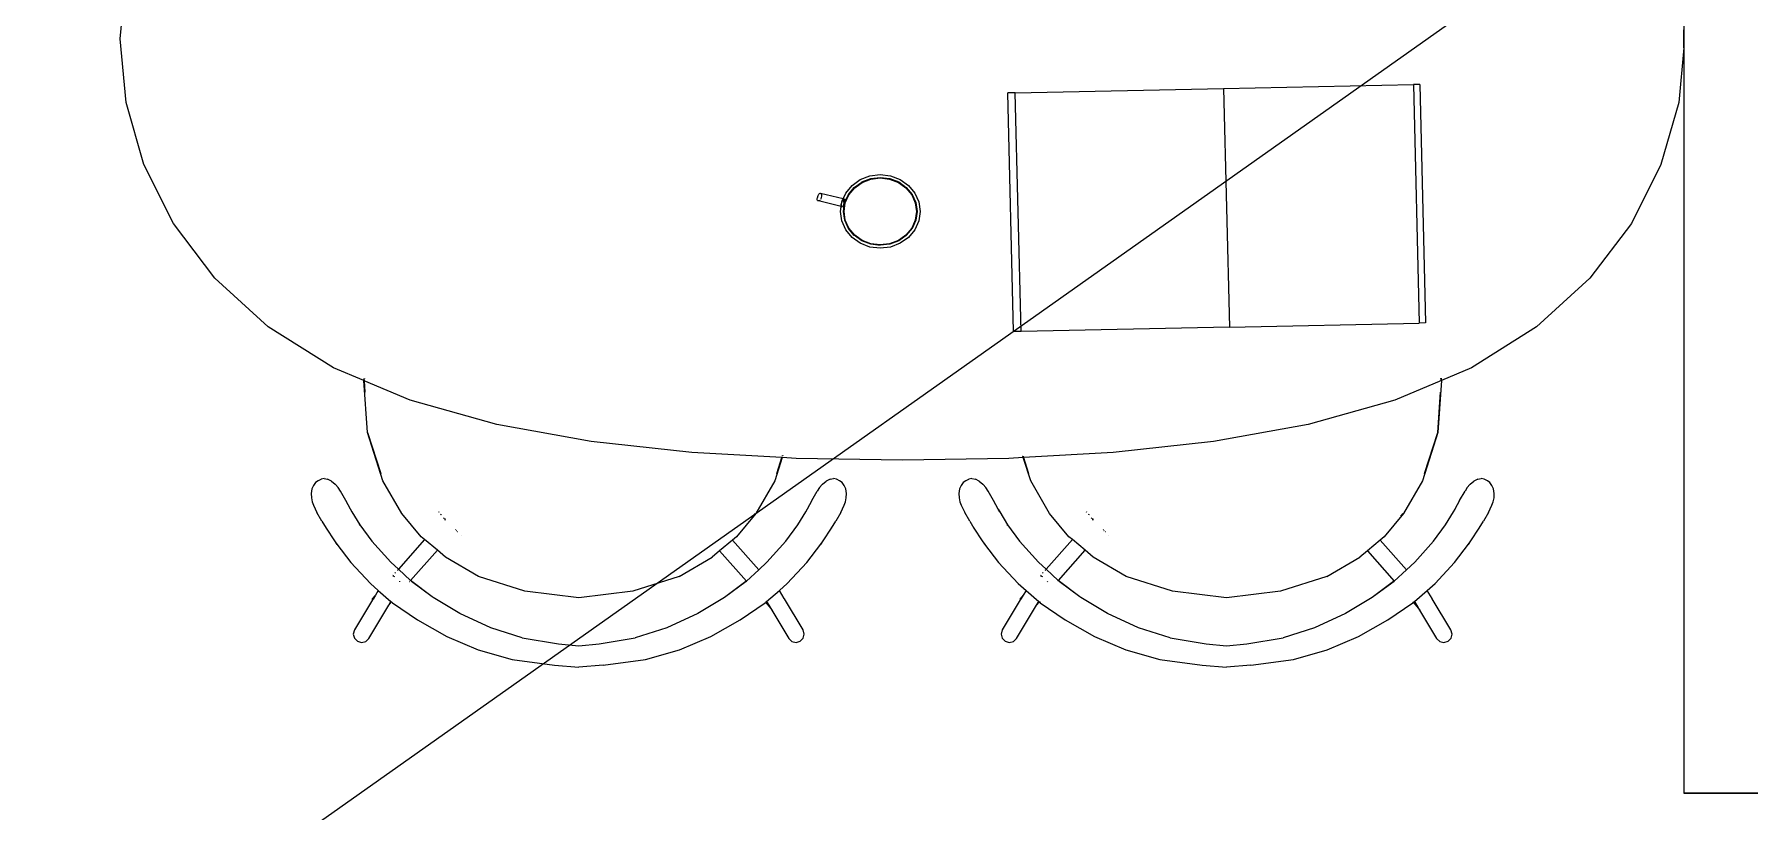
# Model space of a CAD drawing. Header units: millimetres. Extents: x -41292 to 298682, y -22072 to 33155.
# Drawn here: x 32080 to 33915, y -6839 to -6007 of the extents above; entities that cross this region are included whole.
import ezdxf

# ---------------------------------------------------------------- set-up
doc = ezdxf.new("R2010")
doc.units = ezdxf.units.MM
doc.layers.add('벽1', color=2, linetype='Continuous')

# ---------------------------------------------------------------- blocks, each defined once
blk = doc.blocks.new('rmfnasesx')
for p, q in [((59635.1, 9500.2), (59641.4, 9568.4)), ((61307.9, 9490.6), (61307.9, 9509.9)), ((59641.4, 9432.1), (59635.1, 9500.2)), ((61307.9, 9490.6), (61302.5, 9432.1)), ((61307.9, 9490.6), (61307.9, 8693)), ((60592.7, 9442.5), (60584.7, 9442.3)), ((60590.9, 9186.9), (60584.7, 9442.3)), ((60592.7, 9442.5), (60815.6, 9447.1)), ((60598.9, 9187.1), (60592.7, 9442.5)), ((60815.6, 9447.1), (61018.6, 9451.3)), ((60815.6, 9447.1), (60821.8, 9191.7)), ((61025.4, 9451.5), (61018.6, 9451.3)), ((61018.6, 9451.3), (61024.8, 9195.9)), ((61025.4, 9451.5), (61031.6, 9196.1)), ((59660.4, 9365.6), (59641.4, 9432.1)), ((61302.5, 9432.1), (61283.5, 9365.6)), ((59692.1, 9302.4), (59660.4, 9365.6)), ((61283.5, 9365.6), (61251.8, 9302.4)), ((60411.3, 9335.2), (60418.1, 9343.4)), ((60418.1, 9343.4), (60426.9, 9349.6)), ((60420.5, 9341.2), (60428.7, 9346.9)), ((60420.9, 9340.8), (60428.9, 9346.5)), ((60426.9, 9349.6), (60437.2, 9353.6)), ((60428.6, 9347), (60438.1, 9350.6)), ((60428.7, 9346.9), (60438.1, 9350.5)), ((60428.9, 9346.5), (60438.2, 9350.1)), ((60437.2, 9353.6), (60448.3, 9354.9)), ((60438.1, 9350.6), (60448.3, 9351.9)), ((60438.1, 9350.5), (60448.3, 9351.8)), ((60438.2, 9350.1), (60448.3, 9351.3)), ((60448.3, 9354.9), (60459.3, 9353.6)), ((60448.3, 9351.9), (60458.5, 9350.6)), ((60448.3, 9351.8), (60458.4, 9350.5)), ((60448.3, 9351.3), (60458.3, 9350.1)), ((60458.3, 9350.1), (60467.7, 9346.5)), ((60458.5, 9350.6), (60468, 9347)), ((60459.3, 9353.6), (60469.6, 9349.6)), ((60467.7, 9346.5), (60475.7, 9340.8)), ((60467.9, 9346.9), (60476, 9341.2)), ((60468, 9347), (60476.1, 9341.2)), ((60469.6, 9349.6), (60478.5, 9343.4)), ((60478.5, 9343.4), (60485.2, 9335.2)), ((60380.8, 9329.2), (60381, 9329.9)), ((60380.8, 9328.5), (60380.8, 9329.2)), ((60380.9, 9327.8), (60380.8, 9328.5)), ((60381.2, 9327.3), (60380.9, 9327.8)), ((60381, 9329.9), (60381.8, 9332.6)), ((60381.5, 9326.9), (60381.2, 9327.3)), ((60382, 9326.7), (60381.5, 9326.9)), ((60381.8, 9332.6), (60382, 9333.3)), ((60382, 9333.3), (60382.4, 9333.9)), ((60382.1, 9326.7), (60382, 9326.7)), ((60382.5, 9326.7), (60382.1, 9326.7)), ((60406.3, 9320.7), (60382.1, 9326.7)), ((60382.4, 9333.9), (60382.8, 9334.4)), ((60383, 9326.9), (60382.5, 9326.7)), ((60382.8, 9334.4), (60383.3, 9334.7)), ((60383.5, 9327.2), (60383, 9326.9)), ((60383.3, 9334.7), (60383.8, 9334.9)), ((60383.9, 9327.7), (60383.5, 9327.2)), ((60383.8, 9334.9), (60384.3, 9334.9)), ((60384.4, 9334.8), (60384.3, 9334.9)), ((60384.5, 9329), (60384.3, 9328.3)), ((60384.4, 9334.8), (60384.8, 9334.6)), ((60408.5, 9328.9), (60384.4, 9334.8)), ((60385.3, 9331.7), (60384.5, 9329)), ((60384.8, 9334.6), (60385.1, 9334.3)), ((60385.1, 9334.3), (60385.4, 9333.7)), ((60385.5, 9332.4), (60385.3, 9331.7)), ((60385.4, 9333.7), (60385.5, 9333.1)), ((60385.5, 9333.1), (60385.5, 9332.4)), ((60406.3, 9323.6), (60406.1, 9322.9)), ((60407.1, 9326.3), (60406.3, 9323.6)), ((60406.4, 9323.6), (60406.3, 9322.9)), ((60407.1, 9325.7), (60406.4, 9323.6)), ((60406.5, 9321.4), (60407.1, 9325.7)), ((60407.1, 9325.7), (60408, 9327.7)), ((60407.3, 9327), (60407.1, 9326.3)), ((60407.2, 9326.3), (60407.1, 9325.7)), ((60407.5, 9327), (60407.2, 9326.3)), ((60407.7, 9327.6), (60407.3, 9327)), ((60407.9, 9327.6), (60407.5, 9327)), ((60408.2, 9328.1), (60407.7, 9327.6)), ((60408, 9327.7), (60407.9, 9327.6)), ((60408.3, 9328.1), (60408, 9327.7)), ((60408, 9327.7), (60408.2, 9328.1)), ((60408.3, 9328.4), (60408.5, 9328.9)), ((60408.7, 9328.4), (60408.3, 9328.2)), ((60408.8, 9328.4), (60408.4, 9328.1)), ((60408.5, 9328.9), (60411.3, 9335.2)), ((60409.7, 9328.6), (60408.5, 9328.9)), ((60409.2, 9328.6), (60408.7, 9328.4)), ((60408.7, 9325.3), (60408.9, 9325.9)), ((60409.3, 9328.6), (60408.8, 9328.4)), ((60408.9, 9325.9), (60409.1, 9326.6)), ((60409.7, 9325.4), (60409, 9322.9)), ((60409, 9315.5), (60410.4, 9324.9)), ((60409.1, 9326.6), (60409.3, 9327.2)), ((60409.3, 9328.6), (60409.2, 9328.6)), ((60409.4, 9327.2), (60409.2, 9326.5)), ((60409.6, 9326.5), (60409.2, 9326.5)), ((60409.7, 9328.6), (60409.3, 9328.6)), ((60409.3, 9327.2), (60409.6, 9327.8)), ((60409.3, 9322.8), (60410.1, 9325.6)), ((60409.6, 9327.7), (60409.4, 9327.2)), ((60409.6, 9326.5), (60409.4, 9325.9)), ((60409.5, 9319.9), (60410.3, 9324.9)), ((60409.5, 9315.5), (60410.8, 9324.8)), ((60409.8, 9328.2), (60409.6, 9327.7)), ((60409.7, 9328.6), (60410, 9328.5)), ((60410, 9328.1), (60409.8, 9328.2)), ((60410, 9328.5), (60410, 9328.5)), ((60410, 9328.5), (60410, 9328.4)), ((60410.5, 9328.4), (60410, 9328.5)), ((60410, 9328.5), (60410.1, 9328.4)), ((60410.1, 9328.4), (60410, 9328.1)), ((60410, 9328.4), (60410, 9328.4)), ((60410, 9328.4), (60410.1, 9328.4)), ((60410.1, 9328.4), (60410.4, 9328.1)), ((60410.2, 9328.3), (60410.1, 9328.4)), ((60410.1, 9328.4), (60410.1, 9328.4)), ((60410.1, 9325.6), (60410.3, 9326.3)), ((60410.4, 9328.1), (60410.2, 9328.3)), ((60410.5, 9328.3), (60410.2, 9328.3)), ((60410.8, 9326.2), (60410.3, 9326.3)), ((60410.3, 9324.9), (60410.8, 9326.2)), ((60410.4, 9324.9), (60414.3, 9333.6)), ((60410.8, 9327.4), (60410.7, 9327.7)), ((60410.7, 9327.5), (60410.8, 9327.4)), ((60410.7, 9327.5), (60410.7, 9327.5)), ((60410.8, 9324.8), (60414.7, 9333.4)), ((60410.8, 9326.2), (60411.6, 9328)), ((60410.9, 9326.8), (60410.8, 9327.4)), ((60410.8, 9326.2), (60410.8, 9326.9)), ((60410.9, 9326.8), (60410.8, 9326.9)), ((60411.6, 9328), (60410.9, 9328.2)), ((60411, 9328.3), (60411.7, 9328.1)), ((60411.6, 9328), (60411.7, 9328.1)), ((60411.7, 9328.1), (60414.2, 9333.7)), ((60414.3, 9333.6), (60420.5, 9341.2)), ((60414.7, 9333.4), (60420.9, 9340.8)), ((60475.7, 9340.8), (60481.9, 9333.4)), ((60476, 9341.2), (60482.3, 9333.6)), ((60476.1, 9341.2), (60482.4, 9333.7)), ((60481.9, 9333.4), (60485.7, 9324.8)), ((60482.3, 9333.6), (60486.2, 9324.9)), ((60482.4, 9333.7), (60486.3, 9324.9)), ((60485.2, 9335.2), (60489.5, 9325.7)), ((60485.7, 9324.8), (60487.1, 9315.5)), ((60486.2, 9324.9), (60487.5, 9315.5)), ((60486.3, 9324.9), (60487.7, 9315.5)), ((60489.5, 9325.7), (60491, 9315.5)), ((60405.6, 9315.5), (60406.3, 9320.7)), ((60407.1, 9305.3), (60405.6, 9315.5)), ((60406.1, 9322.9), (60406.1, 9322.2)), ((60406.1, 9322.2), (60406.3, 9321.6)), ((60406.3, 9322.9), (60406.3, 9322.2)), ((60406.3, 9322.2), (60406.4, 9321.5)), ((60406.3, 9321.6), (60406.4, 9321.2)), ((60406.3, 9320.7), (60406.4, 9321.2)), ((60406.3, 9320.7), (60407.3, 9320.5)), ((60406.4, 9321.5), (60406.5, 9321.4)), ((60406.4, 9321.2), (60406.5, 9321.4)), ((60406.4, 9321.2), (60406.5, 9321)), ((60406.5, 9321.4), (60406.6, 9321)), ((60406.5, 9321), (60406.9, 9320.7)), ((60406.6, 9321), (60407, 9320.6)), ((60406.9, 9320.7), (60407, 9320.6)), ((60407, 9320.6), (60407.3, 9320.5)), ((60411.3, 9295.8), (60407.1, 9305.3)), ((60407.3, 9320.5), (60407.6, 9320.4)), ((60407.6, 9320.4), (60407.6, 9320.4)), ((60407.7, 9321.2), (60407.7, 9321.5)), ((60407.7, 9321.2), (60407.7, 9321.2)), ((60408.4, 9320.2), (60409.5, 9319.9)), ((60408.8, 9320.9), (60408.5, 9321)), ((60408.8, 9320.9), (60408.5, 9320.7)), ((60408.5, 9320.6), (60408.9, 9320.9)), ((60409.2, 9321.4), (60408.6, 9321.6)), ((60408.8, 9322.2), (60408.7, 9322.3)), ((60408.8, 9322.2), (60408.7, 9321.9)), ((60409, 9322.9), (60408.8, 9323)), ((60409.4, 9322.1), (60408.8, 9322.2)), ((60408.8, 9320.9), (60409.2, 9321.4)), ((60408.8, 9320.9), (60408.9, 9320.9)), ((60408.9, 9320.9), (60409.3, 9321.3)), ((60409.2, 9320.8), (60408.9, 9320.9)), ((60408.9, 9315.5), (60409.5, 9319.9)), ((60410.3, 9306.1), (60408.9, 9315.5)), ((60409.3, 9322.8), (60409, 9322.9)), ((60410.4, 9306.1), (60409, 9315.5)), ((60409.2, 9321.4), (60409.6, 9322)), ((60409.3, 9321.4), (60409.2, 9321.4)), ((60409.2, 9320.8), (60409.3, 9321.3)), ((60409.6, 9322.8), (60409.3, 9322.8)), ((60409.3, 9321.3), (60409.3, 9321.4)), ((60409.3, 9321.3), (60409.4, 9321.4)), ((60409.4, 9322.1), (60409.6, 9322.8)), ((60409.4, 9321.4), (60409.7, 9322)), ((60410.8, 9306.2), (60409.5, 9315.5)), ((60409.8, 9322.7), (60409.6, 9322.8)), ((60409.6, 9322), (60409.8, 9322.7)), ((60409.6, 9322), (60409.7, 9322)), ((60409.6, 9322), (60409.6, 9322)), ((60414.2, 9297.3), (60410.3, 9306.1)), ((60414.3, 9297.4), (60410.4, 9306.1)), ((60414.7, 9297.6), (60410.8, 9306.2)), ((60485.7, 9306.2), (60481.9, 9297.6)), ((60486.3, 9306.1), (60482.4, 9297.3)), ((60489.5, 9305.3), (60485.2, 9295.8)), ((60487.1, 9315.5), (60485.7, 9306.2)), ((60487.5, 9315.5), (60486.2, 9306.1)), ((60487.7, 9315.5), (60486.3, 9306.1)), ((60491, 9315.5), (60489.5, 9305.3)), ((59736.5, 9244), (59692.1, 9302.4)), ((60418.1, 9287.6), (60411.3, 9295.8)), ((60420.4, 9289.8), (60414.2, 9297.3)), ((60420.5, 9289.9), (60414.3, 9297.4)), ((60420.9, 9290.2), (60414.7, 9297.6)), ((60426.9, 9281.4), (60418.1, 9287.6)), ((60428.7, 9284.1), (60420.5, 9289.9)), ((60428.9, 9284.5), (60420.9, 9290.2)), ((60475.7, 9290.2), (60467.7, 9284.5)), ((60476, 9289.9), (60467.9, 9284.1)), ((60476.1, 9289.8), (60468, 9284)), ((60478.5, 9287.6), (60469.6, 9281.4)), ((60481.9, 9297.6), (60475.7, 9290.2)), ((60482.3, 9297.4), (60476, 9289.9)), ((60485.2, 9295.8), (60478.5, 9287.6)), ((61251.8, 9302.4), (61207.5, 9244)), ((60437.2, 9277.4), (60426.9, 9281.4)), ((60438.1, 9280.4), (60428.6, 9284)), ((60438.1, 9280.5), (60428.7, 9284.1)), ((60438.2, 9280.9), (60428.9, 9284.5)), ((60448.3, 9276.1), (60437.2, 9277.4)), ((60448.3, 9279.1), (60438.1, 9280.4)), ((60448.3, 9279.7), (60438.2, 9280.9)), ((60458.3, 9280.9), (60448.3, 9279.7)), ((60458.4, 9280.5), (60448.3, 9279.3)), ((60459.3, 9277.4), (60448.3, 9276.1)), ((60467.7, 9284.5), (60458.3, 9280.9)), ((60467.9, 9284.1), (60458.4, 9280.5)), ((60468, 9284), (60458.5, 9280.4)), ((60469.6, 9281.4), (60459.3, 9277.4)), ((59793.5, 9192), (59736.5, 9244)), ((61207.5, 9244), (61150.4, 9192)), ((60821.8, 9191.7), (61024.8, 9195.9)), ((61031.6, 9196.1), (61024.8, 9195.9)), ((59863.2, 9148.2), (59793.5, 9192)), ((60598.9, 9187.1), (60590.9, 9186.9)), ((60821.8, 9191.7), (60598.9, 9187.1)), ((61150.4, 9192), (61080.7, 9148.2)), ((59895.8, 9134.4), (59863.2, 9148.2)), ((61080.7, 9148.2), (61048.7, 9134.6)), ((59895.8, 9134.7), (59895.8, 9134.9)), ((59895.8, 9134.4), (59895.8, 9134.7)), ((59899.6, 9078.8), (59895.8, 9134.4)), ((59896, 9134.3), (59895.8, 9134.4)), ((59895.9, 9135.3), (59896, 9135.4)), ((59895.9, 9135), (59895.9, 9135.1)), ((59896, 9135.6), (59896.1, 9135.9)), ((59896.1, 9135), (59896, 9134.9)), ((59896, 9134.8), (59896, 9134.7)), ((59896, 9134.7), (59896, 9134.3)), ((59896, 9134.3), (59896.9, 9121.9)), ((59945.3, 9113.6), (59896, 9134.3)), ((59896.1, 9136), (59896.1, 9136.2)), ((59896.1, 9135.4), (59896.1, 9135.3)), ((59896.2, 9136.3), (59896.2, 9136.6)), ((59896.2, 9135.8), (59896.2, 9135.5)), ((59896.4, 9136.6), (59896.3, 9136.2)), ((59896.3, 9136.1), (59896.3, 9136)), ((61048.7, 9134.6), (60998.7, 9113.6)), ((61044.7, 9078.9), (61047.6, 9121.9)), ((61048.7, 9134.6), (61044.9, 9078.8)), ((61048.1, 9136.8), (61048, 9136.9)), ((61048.1, 9136.5), (61048.1, 9136.7)), ((61048.2, 9136.3), (61048.1, 9136.4)), ((61048.2, 9137), (61048.2, 9136.8)), ((61048.2, 9136.7), (61048.3, 9136.6)), ((61048.2, 9136), (61048.2, 9136.2)), ((61048.3, 9135.6), (61048.2, 9135.9)), ((61048.3, 9136.5), (61048.3, 9136.3)), ((61048.3, 9136.2), (61048.4, 9136.1)), ((61048.4, 9135.3), (61048.3, 9135.5)), ((61048.4, 9136), (61048.5, 9135.6)), ((61048.5, 9134.9), (61048.4, 9135.1)), ((61048.5, 9135.6), (61048.5, 9135.4)), ((61048.5, 9134.7), (61048.5, 9134.8)), ((61048.6, 9135.2), (61048.6, 9134.9)), ((61048.7, 9134.9), (61048.7, 9134.8)), ((61048.7, 9134.7), (61048.7, 9134.6)), ((60037.9, 9087.6), (59945.3, 9113.6)), ((60998.7, 9113.6), (60906, 9087.6)), ((60139, 9069.3), (60037.9, 9087.6)), ((60906, 9087.6), (60804.9, 9069.3)), ((59916.2, 9027.3), (59899.6, 9078.8)), ((59899.8, 9078.8), (59914, 9034.9)), ((60246.5, 9057.5), (60139, 9069.3)), ((60804.9, 9069.3), (60697.5, 9057.5)), ((61044.9, 9078.8), (61028.3, 9027.3)), ((61030.5, 9034.9), (61044.7, 9078.9)), ((60343, 9052), (60246.5, 9057.5)), ((60343.3, 9052), (60335.3, 9027.3)), ((60337.5, 9034.9), (60343, 9052)), ((60343.3, 9052), (60343, 9052)), ((60343.1, 9052.1), (60343.1, 9052.2)), ((60343.2, 9052.4), (60343.2, 9052.5)), ((60343.3, 9052.7), (60343.3, 9052.8)), ((60343.3, 9052.2), (60343.3, 9052.1)), ((60358.2, 9051.2), (60343.3, 9052)), ((60343.4, 9053), (60343.4, 9053)), ((60343.4, 9052.5), (60343.4, 9052.4)), ((60343.5, 9053.3), (60343.5, 9053.3)), ((60343.5, 9052.7), (60343.5, 9052.7)), ((60343.6, 9053), (60343.6, 9053)), ((60343.7, 9053.9), (60343.7, 9054.1)), ((60343.7, 9053.3), (60343.7, 9053.3)), ((60343.8, 9054.3), (60343.8, 9054.4)), ((60343.9, 9054.6), (60343.9, 9054.6)), ((60343.9, 9054.1), (60343.9, 9053.9)), ((60344, 9054.4), (60344, 9054.3)), ((60344.1, 9054.6), (60344.1, 9054.6)), ((60472, 9049.3), (60358.2, 9051.2)), ((60585.8, 9051.2), (60472, 9049.3)), ((60601.2, 9052), (60585.8, 9051.2)), ((60600.6, 9053.9), (60600.6, 9054)), ((60600.7, 9053.6), (60600.7, 9053.7)), ((60600.8, 9053.3), (60600.7, 9053.5)), ((60600.8, 9054), (60600.8, 9053.9)), ((60600.9, 9053.1), (60600.8, 9053.3)), ((60600.9, 9053.7), (60600.9, 9053.6)), ((60601, 9052.8), (60600.9, 9053)), ((60601, 9053.5), (60601, 9053.3)), ((60601, 9053.3), (60601.1, 9053.1)), ((60601.1, 9052.5), (60601, 9052.7)), ((60601.1, 9053), (60601.2, 9052.8)), ((60601.2, 9052), (60601.1, 9052.5)), ((60601.2, 9052.7), (60601.3, 9052.5)), ((60609.2, 9027.3), (60601.2, 9052)), ((60601.4, 9052), (60601.2, 9052)), ((60601.3, 9052.5), (60601.4, 9052)), ((60697.5, 9057.5), (60601.4, 9052)), ((60601.4, 9052), (60607, 9034.9)), ((59853.3, 9029.5), (59850.1, 9028.8)), ((59853.3, 9029.5), (59857, 9029)), ((60394.5, 9029), (60398.2, 9029.5)), ((60401.4, 9028.8), (60398.2, 9029.5)), ((60546.3, 9029.5), (60543.1, 9028.8)), ((60546.3, 9029.5), (60550, 9029)), ((61087.5, 9029), (61091.2, 9029.5)), ((61094.4, 9028.8), (61091.2, 9029.5)), ((59840.1, 9018.5), (59839.4, 9013.7)), ((59839.4, 9013.7), (59839.6, 9008.9)), ((59841.8, 9022.3), (59840.1, 9018.5)), ((59844.1, 9025.2), (59841.8, 9022.3)), ((59846.7, 9027.3), (59844.1, 9025.2)), ((59849.6, 9028.6), (59846.7, 9027.3)), ((59850.1, 9028.8), (59849.6, 9028.6)), ((59861.2, 9026.8), (59857, 9029)), ((59861.2, 9026.8), (59865.1, 9023.6)), ((59865.5, 9023.2), (59865.1, 9023.6)), ((59868.3, 9019.9), (59865.5, 9023.2)), ((59870.6, 9016.2), (59868.3, 9019.9)), ((59876.4, 9006), (59870.6, 9016.2)), ((59936.4, 8992.3), (59916.2, 9027.3)), ((60335.3, 9027.3), (60315.1, 8992.3)), ((60375.1, 9006), (60380.9, 9016.2)), ((60383.2, 9019.9), (60380.9, 9016.2)), ((60386, 9023.2), (60383.2, 9019.9)), ((60386.4, 9023.6), (60386, 9023.2)), ((60386.4, 9023.6), (60390.3, 9026.8)), ((60394.5, 9029), (60390.3, 9026.8)), ((60402, 9028.6), (60401.4, 9028.8)), ((60404.8, 9027.3), (60402, 9028.6)), ((60407.4, 9025.2), (60404.8, 9027.3)), ((60409.7, 9022.3), (60407.4, 9025.2)), ((60411.4, 9018.5), (60409.7, 9022.3)), ((60412.1, 9013.7), (60411.4, 9018.5)), ((60411.9, 9008.9), (60412.1, 9013.7)), ((60533.1, 9018.5), (60532.4, 9013.7)), ((60532.4, 9013.7), (60532.6, 9008.9)), ((60534.8, 9022.3), (60533.1, 9018.5)), ((60537.1, 9025.2), (60534.8, 9022.3)), ((60539.7, 9027.3), (60537.1, 9025.2)), ((60542.6, 9028.6), (60539.7, 9027.3)), ((60543.1, 9028.8), (60542.6, 9028.6)), ((60554.2, 9026.8), (60550, 9029)), ((60554.2, 9026.8), (60558.1, 9023.6)), ((60558.5, 9023.2), (60558.1, 9023.6)), ((60561.3, 9019.9), (60558.5, 9023.2)), ((60563.6, 9016.2), (60561.3, 9019.9)), ((60569.4, 9006), (60563.6, 9016.2)), ((60629.4, 8992.3), (60609.2, 9027.3)), ((61028.3, 9027.3), (61008.1, 8992.3)), ((61068.1, 9006), (61073.9, 9016.2)), ((61076.2, 9019.9), (61073.9, 9016.2)), ((61079, 9023.2), (61076.2, 9019.9)), ((61079.4, 9023.6), (61079, 9023.2)), ((61079.4, 9023.6), (61083.3, 9026.8)), ((61087.5, 9029), (61083.3, 9026.8)), ((61095, 9028.6), (61094.4, 9028.8)), ((61097.8, 9027.3), (61095, 9028.6)), ((61100.4, 9025.2), (61097.8, 9027.3)), ((61102.7, 9022.3), (61100.4, 9025.2)), ((61104.4, 9018.5), (61102.7, 9022.3)), ((61105.1, 9013.7), (61104.4, 9018.5)), ((61104.9, 9008.9), (61105.1, 9013.7)), ((59839.6, 9008.9), (59840.5, 9004.8)), ((59840.5, 9004.8), (59841.9, 9001)), ((59841.9, 9001), (59845.6, 8993.3)), ((59850.9, 8983.9), (59845.6, 8993.3)), ((59881.4, 8996.8), (59876.4, 9006)), ((59881.3, 8996.9), (59883, 8994.1)), ((59883, 8994.1), (59881.4, 8996.8)), ((59883, 8994.1), (59891.5, 8979.9)), ((59975.8, 8993.8), (59975.5, 8993.2)), ((60360.1, 8979.9), (60368.5, 8994.1)), ((60368.5, 8994.1), (60370.2, 8996.9)), ((60370.1, 8996.8), (60368.5, 8994.1)), ((60375.1, 9006), (60370.1, 8996.8)), ((60405.9, 8993.3), (60400.6, 8983.9)), ((60405.9, 8993.3), (60409.6, 9001)), ((60409.6, 9001), (60411, 9004.8)), ((60411, 9004.8), (60411.9, 9008.9)), ((60532.6, 9008.9), (60533.5, 9004.8)), ((60533.5, 9004.8), (60534.9, 9001)), ((60534.9, 9001), (60538.6, 8993.3)), ((60543.9, 8983.9), (60538.6, 8993.3)), ((60574.4, 8996.8), (60569.4, 9006)), ((60574.3, 8996.9), (60576, 8994.1)), ((60576, 8994.1), (60574.4, 8996.8)), ((60576, 8994.1), (60584.5, 8979.9)), ((60668.8, 8993.8), (60668.5, 8993.2)), ((61053.1, 8979.9), (61061.5, 8994.1)), ((61061.5, 8994.1), (61063.2, 8996.9)), ((61063.1, 8996.8), (61061.5, 8994.1)), ((61068.1, 9006), (61063.1, 8996.8)), ((61098.9, 8993.3), (61093.6, 8983.9)), ((61098.9, 8993.3), (61102.6, 9001)), ((61102.6, 9001), (61104, 9004.8)), ((61104, 9004.8), (61104.9, 9008.9)), ((59850.9, 8983.9), (59855.4, 8976.4)), ((59855.4, 8976.4), (59864.4, 8963)), ((59855.6, 8976.7), (59855.7, 8976.5)), ((59891.4, 8979.5), (59891.2, 8979.9)), ((59891.5, 8979.9), (59904.2, 8962.6)), ((59957.1, 8967.3), (59936.4, 8992.3)), ((59978.3, 8991.3), (59977.9, 8990.6)), ((59978.5, 8991.1), (59978.1, 8990.4)), ((59981.7, 8987.7), (59981, 8987)), ((59982.7, 8985.2), (59982.7, 8986.7)), ((59983, 8984.9), (59982.9, 8986.4)), ((59993.8, 8974.6), (59994.1, 8974.9)), ((60315.1, 8992.3), (60294.4, 8967.3)), ((60312.3, 8989.2), (60314.7, 8992.2)), ((60347.3, 8962.6), (60360.1, 8979.9)), ((60387.1, 8963), (60396.1, 8976.4)), ((60395.8, 8976.5), (60395.9, 8976.7)), ((60396.1, 8976.4), (60400.6, 8983.9)), ((60543.9, 8983.9), (60548.4, 8976.4)), ((60548.4, 8976.4), (60557.4, 8963)), ((60548.6, 8976.7), (60548.7, 8976.5)), ((60584.4, 8979.5), (60584.2, 8979.9)), ((60584.5, 8979.9), (60597.2, 8962.6)), ((60650.1, 8967.3), (60629.4, 8992.3)), ((60671.3, 8991.3), (60670.9, 8990.6)), ((60671.5, 8991.1), (60671.1, 8990.4)), ((60674.7, 8987.7), (60674, 8987)), ((60675.7, 8985.2), (60675.7, 8986.7)), ((60676, 8984.9), (60675.9, 8986.4)), ((60686.8, 8974.6), (60687.1, 8974.9)), ((61008.1, 8992.3), (60987.4, 8967.3)), ((61005.3, 8989.2), (61007.7, 8992.2)), ((61040.3, 8962.6), (61053.1, 8979.9)), ((61080.1, 8963), (61089.1, 8976.4)), ((61088.8, 8976.5), (61088.9, 8976.7)), ((61089.1, 8976.4), (61093.6, 8983.9)), ((59864.4, 8963), (59866.8, 8959.2)), ((59864.4, 8963), (59867, 8959.1)), ((59866.8, 8959.2), (59881.9, 8939.6)), ((59904.2, 8962.6), (59924.5, 8940.1)), ((59960.8, 8964.2), (59932.7, 8932.5)), ((59960.8, 8964.2), (59957.1, 8967.3)), ((59960.9, 8964.3), (59960.8, 8964.2)), ((59974.5, 8952.8), (59960.8, 8964.2)), ((59994.4, 8974), (59994.7, 8974.2)), ((59994.5, 8973.9), (59994.9, 8974.1)), ((59996.2, 8972.6), (59995.8, 8972.6)), ((59996.3, 8972.6), (59995.9, 8972.5)), ((59999.9, 8968.8), (59999.9, 8968.8)), ((60290.1, 8963.7), (60276.4, 8952.3)), ((60290.1, 8963.7), (60290, 8963.8)), ((60294.4, 8967.3), (60290.1, 8963.7)), ((60318.2, 8932), (60290.1, 8963.7)), ((60347.3, 8962.6), (60327, 8940.1)), ((60369.6, 8939.6), (60384.7, 8959.2)), ((60384.5, 8959.1), (60387.1, 8963)), ((60384.7, 8959.2), (60387.1, 8963)), ((60557.4, 8963), (60559.8, 8959.2)), ((60557.4, 8963), (60560, 8959.1)), ((60559.8, 8959.2), (60574.9, 8939.6)), ((60597.2, 8962.6), (60617.5, 8940.1)), ((60653.8, 8964.2), (60625.7, 8932.5)), ((60653.8, 8964.2), (60650.1, 8967.3)), ((60653.9, 8964.3), (60653.8, 8964.2)), ((60667.5, 8952.8), (60653.8, 8964.2)), ((60687.4, 8974), (60687.7, 8974.2)), ((60687.5, 8973.9), (60687.9, 8974.1)), ((60689.2, 8972.6), (60688.8, 8972.6)), ((60689.3, 8972.6), (60688.9, 8972.5)), ((60692.9, 8968.8), (60692.9, 8968.8)), ((60983.1, 8963.7), (60969.4, 8952.3)), ((60983.1, 8963.7), (60983, 8963.8)), ((60987.4, 8967.3), (60983.1, 8963.7)), ((61011.2, 8932), (60983.1, 8963.7)), ((61040.3, 8962.6), (61020, 8940.1)), ((61062.6, 8939.6), (61077.7, 8959.2)), ((61077.5, 8959.1), (61080.1, 8963)), ((61077.7, 8959.2), (61080.1, 8963)), ((59881.9, 8939.6), (59902.7, 8917.3)), ((59932.7, 8932.5), (59924.5, 8940.1)), ((59945.8, 8920.5), (59974.5, 8952.8)), ((59983.1, 8945.5), (59974.5, 8952.8)), ((59974.5, 8952.8), (59974.5, 8952.8)), ((59983.2, 8945.5), (59983.1, 8945.5)), ((60018.4, 8924.8), (59983.2, 8945.5)), ((60233.1, 8924.8), (60268.3, 8945.5)), ((60268.4, 8945.5), (60268.3, 8945.5)), ((60276.4, 8952.3), (60268.4, 8945.5)), ((60276.4, 8952.3), (60276.4, 8952.3)), ((60276.4, 8952.3), (60305.2, 8919.9)), ((60327, 8940.1), (60318.2, 8932)), ((60348.8, 8917.3), (60369.6, 8939.6)), ((60574.9, 8939.6), (60595.7, 8917.3)), ((60625.7, 8932.5), (60617.5, 8940.1)), ((60638.8, 8920.5), (60667.5, 8952.8)), ((60676.1, 8945.5), (60667.5, 8952.8)), ((60667.5, 8952.8), (60667.5, 8952.8)), ((60676.2, 8945.5), (60676.1, 8945.5)), ((60711.4, 8924.8), (60676.2, 8945.5)), ((60926.1, 8924.8), (60961.3, 8945.5)), ((60961.4, 8945.5), (60961.3, 8945.5)), ((60969.4, 8952.3), (60961.4, 8945.5)), ((60969.4, 8952.3), (60969.4, 8952.3)), ((60969.4, 8952.3), (60998.2, 8919.9)), ((61020, 8940.1), (61011.2, 8932)), ((61041.8, 8917.3), (61062.6, 8939.6)), ((59927.2, 8926.3), (59926.6, 8925.6)), ((59926.7, 8925.5), (59928.7, 8924.9)), ((59929.6, 8929), (59928.8, 8928.2)), ((59932, 8931.7), (59931.4, 8931)), ((59932.4, 8932.1), (59932.3, 8932)), ((59945.7, 8920.4), (59932.7, 8932.5)), ((59933.8, 8919.9), (59934, 8919.2)), ((59944.7, 8919.3), (59944.8, 8919.3)), ((59945.5, 8920.2), (59945.7, 8920.4)), ((59947, 8919.4), (59945.7, 8920.4)), ((59968.7, 8903.1), (59947, 8919.4)), ((60067.9, 8908.9), (60018.4, 8924.8)), ((60233.1, 8924.8), (60183.6, 8908.9)), ((60304.5, 8919.4), (60281.7, 8902.4)), ((60305.2, 8919.9), (60304.5, 8919.4)), ((60318.2, 8932), (60305.2, 8919.9)), ((60305.2, 8919.9), (60305.4, 8919.7)), ((60318.6, 8931.5), (60318.2, 8932)), ((60620.2, 8926.3), (60619.6, 8925.6)), ((60619.7, 8925.5), (60621.7, 8924.9)), ((60622.6, 8929), (60621.8, 8928.2)), ((60625, 8931.7), (60624.4, 8931)), ((60625.4, 8932.1), (60625.3, 8932)), ((60638.7, 8920.4), (60625.7, 8932.5)), ((60626.8, 8919.9), (60627, 8919.2)), ((60637.7, 8919.3), (60637.8, 8919.3)), ((60638.5, 8920.2), (60638.7, 8920.4)), ((60640, 8919.4), (60638.7, 8920.4)), ((60661.7, 8903.1), (60640, 8919.4)), ((60760.9, 8908.9), (60711.4, 8924.8)), ((60926.1, 8924.8), (60876.6, 8908.9)), ((60997.5, 8919.4), (60974.7, 8902.4)), ((60998.2, 8919.9), (60997.5, 8919.4)), ((61011.2, 8932), (60998.2, 8919.9)), ((60998.2, 8919.9), (60998.4, 8919.7)), ((61011.6, 8931.5), (61011.2, 8932)), ((59902.7, 8917.3), (59911.2, 8909.9)), ((59908.1, 8904.8), (59904.8, 8901)), ((59904.8, 8901), (59905.6, 8900.5)), ((59905.3, 8900.1), (59904.8, 8901)), ((59904.8, 8901), (59904.8, 8899.9)), ((59908.1, 8904.8), (59905.6, 8900.5)), ((59911.2, 8909.9), (59908.1, 8904.8)), ((59911.2, 8909.9), (59924.8, 8898.1)), ((59968.7, 8903.1), (59946.6, 8919.3)), ((59969.8, 8902.4), (59968.7, 8903.1)), ((59998.5, 8885.3), (59969.8, 8902.4)), ((60125.7, 8901.8), (60067.9, 8908.9)), ((60183.6, 8908.9), (60125.7, 8901.8)), ((60281.7, 8902.4), (60253, 8885.3)), ((60304.9, 8919.3), (60281.7, 8902.4)), ((60326.7, 8898.1), (60340.3, 8909.9)), ((60340.3, 8909.9), (60348.8, 8917.3)), ((60345.6, 8901.1), (60340.3, 8909.9)), ((60345.7, 8901), (60345.6, 8901.1)), ((60345.7, 8901), (60345.6, 8901.1)), ((60345.7, 8901), (60345.7, 8901)), ((60345.7, 8901), (60345.7, 8901)), ((60365.8, 8867.5), (60345.7, 8901)), ((60345.7, 8901), (60345.7, 8901)), ((60595.7, 8917.3), (60604.2, 8909.9)), ((60601.1, 8904.8), (60597.8, 8901)), ((60597.8, 8901), (60598.6, 8900.5)), ((60598.3, 8900.1), (60597.8, 8901)), ((60597.8, 8901), (60597.8, 8899.9)), ((60601.1, 8904.8), (60598.6, 8900.5)), ((60604.2, 8909.9), (60601.1, 8904.8)), ((60604.2, 8909.9), (60617.8, 8898.1)), ((60661.7, 8903.1), (60639.6, 8919.3)), ((60662.8, 8902.4), (60661.7, 8903.1)), ((60691.5, 8885.3), (60662.8, 8902.4)), ((60818.7, 8901.8), (60760.9, 8908.9)), ((60876.6, 8908.9), (60818.7, 8901.8)), ((60974.7, 8902.4), (60946, 8885.3)), ((60997.9, 8919.3), (60974.7, 8902.4)), ((61019.7, 8898.1), (61033.3, 8909.9)), ((61033.3, 8909.9), (61041.8, 8917.3)), ((61038.6, 8901.1), (61033.3, 8909.9)), ((61038.7, 8901), (61038.6, 8901.1)), ((61038.7, 8901), (61038.6, 8901.1)), ((61038.7, 8901), (61038.7, 8901)), ((61038.7, 8901), (61038.7, 8901)), ((61058.8, 8867.5), (61038.7, 8901)), ((61038.7, 8901), (61038.7, 8901)), ((59905, 8899.6), (59885.7, 8867.5)), ((59901, 8858.4), (59922.5, 8894.2)), ((59904.8, 8899.9), (59905.1, 8899.8)), ((59905, 8899.6), (59904.8, 8899.9)), ((59905.1, 8899.8), (59905, 8899.6)), ((59905.1, 8899.5), (59905, 8899.6)), ((59905.3, 8900.1), (59905.1, 8899.8)), ((59905.1, 8899.8), (59905.3, 8899.7)), ((59905.6, 8900.5), (59905.3, 8900.1)), ((59922.5, 8894.2), (59924.8, 8898.1)), ((59922.5, 8894.2), (59925.5, 8897.6)), ((59924.8, 8898.1), (59925.5, 8897.6)), ((59925.5, 8897.6), (59926.5, 8896.7)), ((59926.5, 8896.7), (59953.2, 8878.2)), ((60031.7, 8869.9), (59998.5, 8885.3)), ((60253, 8885.3), (60219.8, 8869.9)), ((60298.3, 8878.2), (60325, 8896.7)), ((60325, 8896.7), (60325.4, 8897.1)), ((60325.4, 8897.1), (60326.7, 8898.1)), ((60325.4, 8897.1), (60331.2, 8890.6)), ((60326.7, 8898.1), (60330.8, 8891.1)), ((60331.2, 8890.6), (60350.5, 8858.4)), ((60331.2, 8890.6), (60332.4, 8889.2)), ((60332.4, 8889.2), (60332.6, 8889.5)), ((60332.7, 8889.3), (60332.4, 8889.2)), ((60332.4, 8889.2), (60332.9, 8889.2)), ((60598, 8899.6), (60578.7, 8867.5)), ((60594, 8858.4), (60615.5, 8894.2)), ((60597.8, 8899.9), (60598.1, 8899.8)), ((60598, 8899.6), (60597.8, 8899.9)), ((60598.1, 8899.8), (60598, 8899.6)), ((60598.1, 8899.5), (60598, 8899.6)), ((60598.3, 8900.1), (60598.1, 8899.8)), ((60598.1, 8899.8), (60598.3, 8899.7)), ((60598.6, 8900.5), (60598.3, 8900.1)), ((60615.5, 8894.2), (60617.8, 8898.1)), ((60615.5, 8894.2), (60618.5, 8897.6)), ((60617.8, 8898.1), (60618.5, 8897.6)), ((60618.5, 8897.6), (60619.5, 8896.7)), ((60619.5, 8896.7), (60646.2, 8878.2)), ((60724.7, 8869.9), (60691.5, 8885.3)), ((60946, 8885.3), (60912.8, 8869.9)), ((60991.3, 8878.2), (61018, 8896.7)), ((61018, 8896.7), (61018.4, 8897.1)), ((61018.4, 8897.1), (61019.7, 8898.1)), ((61018.4, 8897.1), (61024.2, 8890.6)), ((61019.7, 8898.1), (61023.8, 8891.1)), ((61024.2, 8890.6), (61043.5, 8858.4)), ((61024.2, 8890.6), (61025.4, 8889.2)), ((61025.4, 8889.2), (61025.6, 8889.5)), ((61025.7, 8889.3), (61025.4, 8889.2)), ((61025.4, 8889.2), (61025.9, 8889.2)), ((59885.7, 8867.5), (59884.5, 8863.1)), ((59953.2, 8878.2), (59984.6, 8860.7)), ((60065.3, 8859), (60031.7, 8869.9)), ((60219.8, 8869.9), (60186.2, 8859)), ((60266.9, 8860.7), (60298.3, 8878.2)), ((60367, 8863.1), (60365.8, 8867.5)), ((60578.7, 8867.5), (60577.5, 8863.1)), ((60646.2, 8878.2), (60677.6, 8860.7)), ((60758.3, 8859), (60724.7, 8869.9)), ((60912.8, 8869.9), (60879.2, 8859)), ((60959.9, 8860.7), (60991.3, 8878.2)), ((61060, 8863.1), (61058.8, 8867.5)), ((59884.5, 8863.1), (59885.6, 8858.7)), ((59885.6, 8858.7), (59888.8, 8855.4)), ((59888.8, 8855.4), (59893.2, 8854.1)), ((59893.2, 8854.1), (59897.7, 8855.2)), ((59897.7, 8855.2), (59901, 8858.4)), ((59984.6, 8860.7), (60018.1, 8846.4)), ((60018.1, 8846.4), (60054.3, 8835.9)), ((60065.3, 8859), (60104, 8852.8)), ((60104, 8852.8), (60125.8, 8850.7)), ((60125.8, 8850.7), (60147.5, 8852.8)), ((60147.5, 8852.8), (60186.2, 8859)), ((60197.2, 8835.9), (60233.4, 8846.4)), ((60233.4, 8846.4), (60266.9, 8860.7)), ((60350.5, 8858.4), (60353.8, 8855.2)), ((60353.8, 8855.2), (60358.3, 8854.1)), ((60358.3, 8854.1), (60362.7, 8855.4)), ((60362.7, 8855.4), (60365.9, 8858.7)), ((60365.9, 8858.7), (60367, 8863.1)), ((60577.5, 8863.1), (60578.6, 8858.7)), ((60578.6, 8858.7), (60581.8, 8855.4)), ((60581.8, 8855.4), (60586.2, 8854.1)), ((60586.2, 8854.1), (60590.7, 8855.2)), ((60590.7, 8855.2), (60594, 8858.4)), ((60677.6, 8860.7), (60711.1, 8846.4)), ((60711.1, 8846.4), (60747.3, 8835.9)), ((60758.3, 8859), (60797, 8852.8)), ((60797, 8852.8), (60818.8, 8850.7)), ((60818.8, 8850.7), (60840.5, 8852.8)), ((60840.5, 8852.8), (60879.2, 8859)), ((60890.2, 8835.9), (60926.4, 8846.4)), ((60926.4, 8846.4), (60959.9, 8860.7)), ((61043.5, 8858.4), (61046.8, 8855.2)), ((61046.8, 8855.2), (61051.3, 8854.1)), ((61051.3, 8854.1), (61055.7, 8855.4)), ((61055.7, 8855.4), (61058.9, 8858.7)), ((61058.9, 8858.7), (61060, 8863.1)), ((60054.3, 8835.9), (60099.7, 8829.7)), ((60099.7, 8829.7), (60125.8, 8827.8)), ((60151.8, 8829.7), (60125.8, 8827.8)), ((60151.8, 8829.7), (60197.2, 8835.9)), ((60747.3, 8835.9), (60792.7, 8829.7)), ((60792.7, 8829.7), (60818.8, 8827.8)), ((60844.8, 8829.7), (60818.8, 8827.8)), ((60844.8, 8829.7), (60890.2, 8835.9)), ((61307.9, 8693), (61537.9, 8693))]:
    blk.add_line(p, q)

msp = doc.modelspace()

# ---------------------------------------------------------------- linework, layer by layer
msp.add_lwpolyline([(42289.27, 153.15), (21289.27, -14696.85)])
at = {"layer": '벽1'}
for p in [(33844.67, -3129.42), (34044.67, -6819.42), (34044.67, -6819.42)]:
    msp.add_line(p, (33844.67, -6819.42), dxfattribs=at)

# ---------------------------------------------------------------- block references
msp.add_blockref('rmfnasesx', (-27463.27, -15512.43))

doc.saveas('drawing.dxf')
